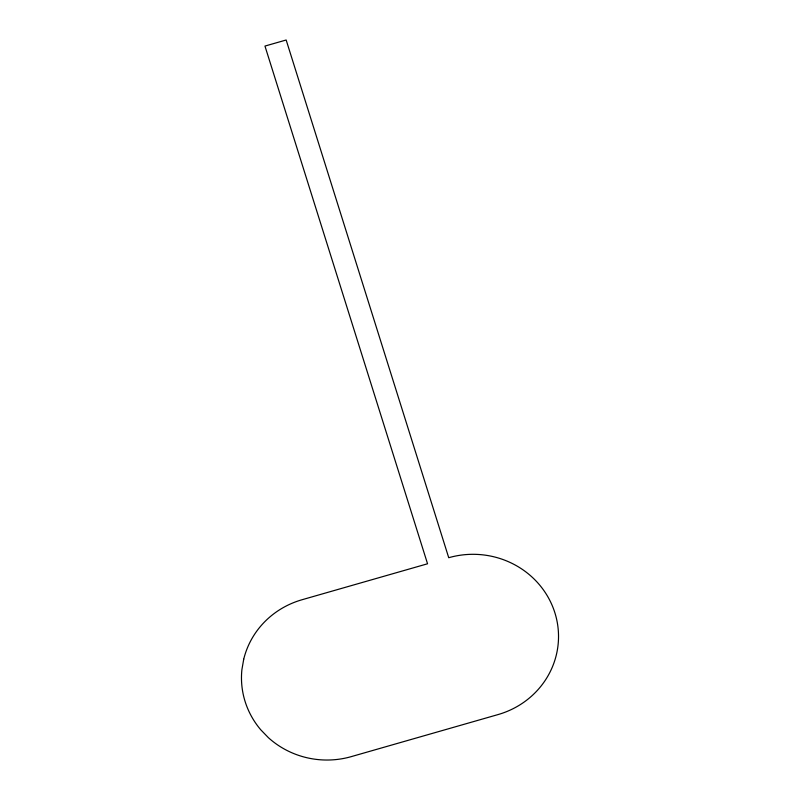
<?xml version="1.0" encoding="UTF-8"?>
<svg xmlns="http://www.w3.org/2000/svg" width="800" height="800" viewBox="0 0 800 800"><rect width="100%" height="100%" fill="white"/><g stroke="black" fill="none" stroke-linecap="round" stroke-linejoin="round"><path stroke-width="1.2" d="M243.72 659.2L241.89 669.75A85.18 81.84 2.9 0 0 260.75 729.78L268.35 737.64A85.18 81.84 2.9 0 0 351.27 756.63L498 714.59A85.18 81.84 2.9 0 0 554.89 612.8A85.18 81.84 2.9 0 0 448.73 557.71L286.16 40L264.96 46.07L427.55 563.78L302 599.75A85.18 81.84 2.9 0 0 243.72 659.2"/></g></svg>
